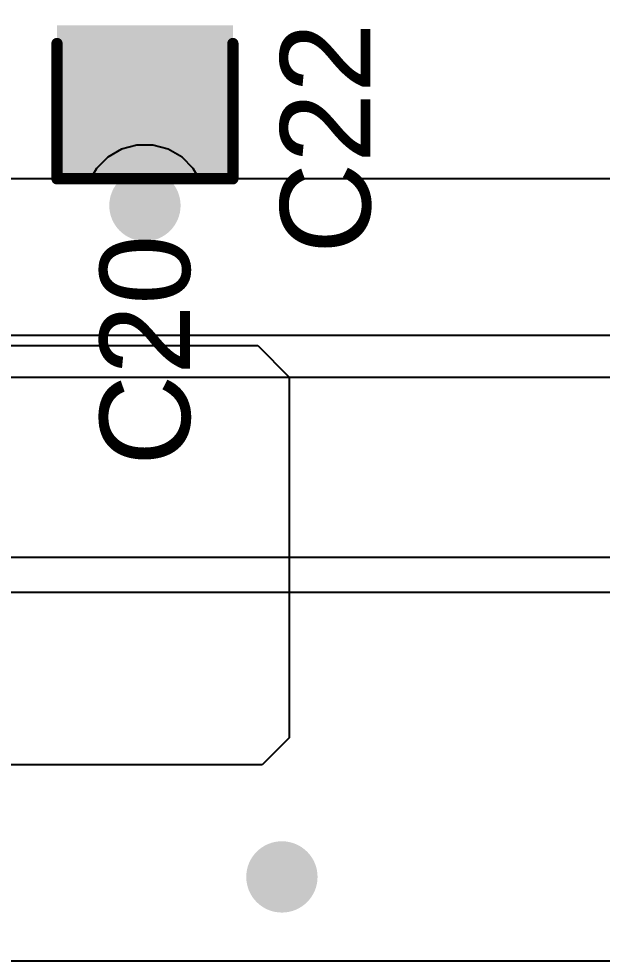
# Model space of a CAD drawing. Header units: millimetres. Extents: x -1.62 to 7.16, y -0.1 to 4.29.
# Drawn here: x 2.1511 to 2.4097, y 3.502 to 3.9199 of the extents above; entities that cross this region are included whole.
import ezdxf

# ---------------------------------------------------------------- set-up
doc = ezdxf.new("R2010")
doc.units = ezdxf.units.MM
doc.header["$MEASUREMENT"] = 0
for name, color, linetype in [('BottomLayer', 5, 'Continuous'), ('BottomSolder', 6, 'Continuous'), ('TopLayer', 1, 'Continuous'), ('TopOverlay', 2, 'Continuous'), ('TopPaste', 8, 'Continuous'), ('TopSolder', 216, 'Continuous'), ('ViaHoleLayer', 16, 'Continuous')]:
    doc.layers.add(name, color=color, linetype=linetype)
doc.styles.add('Arial', font='', dxfattribs={"height": 0.2})
doc.styles.get('Arial').set_extended_font_data('Arial')

# ---------------------------------------------------------------- blocks, each defined once
blk = doc.blocks.new('C___1206_212')
at = {"layer": 'TopLayer'}
for points in [[(-0.08, 0.035), (-0.02, 0.035), (-0.02, -0.035), (-0.08, -0.035)], [(0.02, 0.035), (0.08, 0.035), (0.08, -0.035), (0.02, -0.035)]]:
    blk.add_hatch(color=1, dxfattribs=at).paths.add_polyline_path(points)
at = {"layer": 'TopPaste'}
for points in [[(-0.08, 0.035), (-0.02, 0.035), (-0.02, -0.035), (-0.08, -0.035)], [(0.02, 0.035), (0.08, 0.035), (0.08, -0.035), (0.02, -0.035)]]:
    blk.add_hatch(color=8, dxfattribs=at).paths.add_polyline_path(points)
at = {"layer": 'TopSolder'}
for points in [[(-0.084, 0.039), (-0.016, 0.039), (-0.016, -0.039), (-0.084, -0.039)], [(0.016, 0.039), (0.084, 0.039), (0.084, -0.039), (0.016, -0.039)]]:
    blk.add_hatch(color=216, dxfattribs=at).paths.add_polyline_path(points)
at = {"layer": 'TopOverlay', "const_width": 0.005}
for points in [[(-0.084, 0.039), (-0.024, 0.039)], [(-0.084, 0.039), (-0.084, -0.039)], [(0.024, 0.039), (0.084, 0.039)], [(0.084, 0.039), (0.084, -0.039)], [(-0.084, -0.039), (-0.024, -0.039)], [(0.024, -0.039), (0.084, -0.039)]]:
    blk.add_lwpolyline(points, dxfattribs=at)
at = {"layer": 'TopOverlay', "const_width": 0.0025}
for points in [[(-0.08525, 0.039, 1), (-0.08275, 0.039, 1)], [(-0.08525, 0.039, 1), (-0.08275, 0.039, 1)], [(-0.02525, 0.039, 1), (-0.02275, 0.039, 1)], [(0.02275, 0.039, 1), (0.02525, 0.039, 1)], [(0.08275, 0.039, 1), (0.08525, 0.039, 1)], [(0.08275, 0.039, 1), (0.08525, 0.039, 1)], [(-0.08525, -0.039, 1), (-0.08275, -0.039, 1)], [(-0.08525, -0.039, 1), (-0.08275, -0.039, 1)], [(-0.02525, -0.039, 1), (-0.02275, -0.039, 1)], [(0.02275, -0.039, 1), (0.02525, -0.039, 1)], [(0.08275, -0.039, 1), (0.08525, -0.039, 1)], [(0.08275, -0.039, 1), (0.08525, -0.039, 1)]]:
    blk.add_lwpolyline(points, format="xyb", close=True, dxfattribs=at)

msp = doc.modelspace()

# ---------------------------------------------------------------- hatches: boundary and pattern name
at = {"layer": 'BottomLayer'}
h = msp.add_hatch(color=5, dxfattribs=at)
edge = h.paths.add_edge_path()
edge.add_arc((2.207, 3.83713), 0.01181, 0, 360)
h = msp.add_hatch(color=5, dxfattribs=at)
edge = h.paths.add_edge_path()
edge.add_arc((2.26774, 3.53936), 0.01181, 0, 360)
at = {"layer": 'BottomSolder'}
h = msp.add_hatch(color=6, dxfattribs=at)
edge = h.paths.add_edge_path()
edge.add_arc((2.207, 3.83713), 0.01581, 0, 360)
h = msp.add_hatch(color=6, dxfattribs=at)
edge = h.paths.add_edge_path()
edge.add_arc((2.26774, 3.53936), 0.01581, 0, 360)
at = {"layer": 'TopLayer'}
h = msp.add_hatch(color=1, dxfattribs=at)
edge = h.paths.add_edge_path()
edge.add_arc((2.207, 3.83713), 0.01181, 0, 360)
h = msp.add_hatch(color=1, dxfattribs=at)
edge = h.paths.add_edge_path()
edge.add_arc((2.26774, 3.53936), 0.01181, 0, 360)
at = {"layer": 'TopSolder'}
h = msp.add_hatch(color=216, dxfattribs=at)
edge = h.paths.add_edge_path()
edge.add_arc((2.207, 3.83713), 0.01581, 0, 360)
h = msp.add_hatch(color=216, dxfattribs=at)
edge = h.paths.add_edge_path()
edge.add_arc((2.26774, 3.53936), 0.01581, 0, 360)
at = {"layer": 'ViaHoleLayer'}
h = msp.add_hatch(color=16, dxfattribs=at)
edge = h.paths.add_edge_path()
edge.add_arc((2.207, 3.83713), 0.00591, 0, 360)
h = msp.add_hatch(color=16, dxfattribs=at)
edge = h.paths.add_edge_path()
edge.add_arc((2.26774, 3.53936), 0.00591, 0, 360)

# ---------------------------------------------------------------- linework, layer by layer
at = {"layer": 'BottomLayer'}
for p, q in [((2.19665, 3.86212), (2.19054, 3.85859)), ((2.20347, 3.86395), (2.19665, 3.86212)), ((2.21053, 3.86395), (2.20347, 3.86395)), ((2.21735, 3.86212), (2.21053, 3.86395)), ((2.22346, 3.85859), (2.21735, 3.86212)), ((2.19054, 3.85859), (2.18555, 3.8536)), ((2.22845, 3.8536), (2.22346, 3.85859)), ((2.18555, 3.8536), (2.18289, 3.849)), ((2.23111, 3.849), (2.22845, 3.8536)), ((2.18289, 3.849), (2.12697, 3.849)), ((2.57852, 3.849), (2.23111, 3.849)), ((1.96039, 3.775), (2.257, 3.775)), ((2.257, 3.775), (2.271, 3.761)), ((2.271, 3.761), (2.271, 3.601)), ((2.271, 3.601), (2.259, 3.589)), ((2.259, 3.589), (0.787, 3.589))]:
    msp.add_line(p, q, dxfattribs=at)
at = {"layer": 'TopLayer'}
for p, q in [((2.7795, 3.7795), (1.94956, 3.7795)), ((2.011, 3.761), (2.901, 3.761)), ((2.8795, 3.681), (2.011, 3.681)), ((2.011, 3.66571), (2.8795, 3.66571)), ((2.80489, 3.502), (1.826, 3.502))]:
    msp.add_line(p, q, dxfattribs=at)

# ---------------------------------------------------------------- block references
at = {"rotation": 90}
msp.add_blockref('C___1206_212', (2.207, 3.933), dxfattribs=at)

# ---------------------------------------------------------------- texts
at = {"layer": 'TopOverlay', "style": 'Arial'}
for s, p in [('C22', (2.30699, 3.81568)), ('C20', (2.22696, 3.72168))]:
    msp.add_text(s, height=0.04, rotation=90, dxfattribs=at).set_placement(p)

doc.saveas('drawing.dxf')
